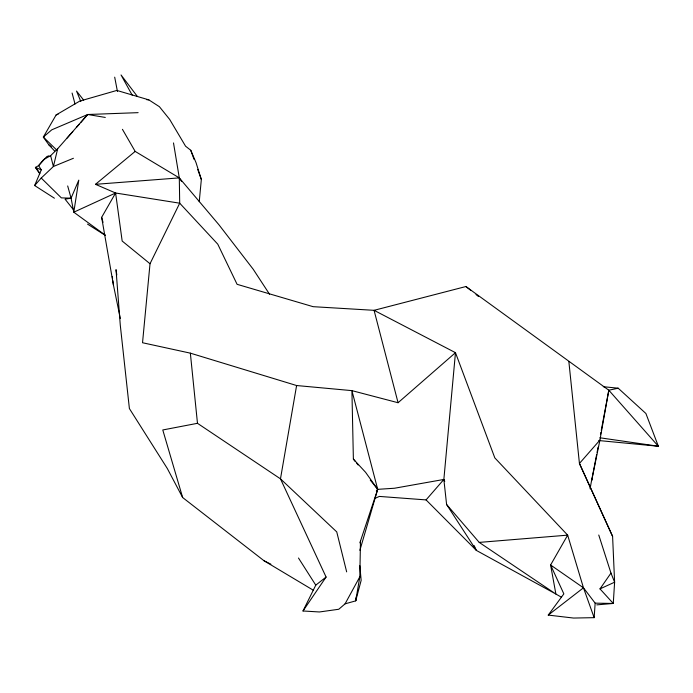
<?xml version="1.0" encoding="UTF-8"?>
<svg xmlns="http://www.w3.org/2000/svg" width="693" height="693" viewBox="0 0 693 693"><rect width="100%" height="100%" fill="white"/><g stroke="black" fill="none" stroke-linecap="round" stroke-linejoin="round"><path stroke-width="1.04" d="M313.505 590.341L264.102 560.81L182.649 497.539L162.777 429.963L197.479 423.31L280.474 478.846L326.082 577.052L315.774 585.143L303.006 610.983L319.421 611.971L338.773 609.26L345.079 603.837L355.708 600.866L359.823 576.793L360.473 541.077M561.347 597.158L555.89 594.048L550.597 565.003L563.851 593.875L548.241 615.089L573.544 618.052L594.152 617.662L595.157 603.153L583.463 587.803L550.597 565.003L567.662 535.143L494.828 457.9L455.474 352.676L374.073 310.325L313.115 306.678L237.084 284.312L217.767 244.17L179.704 203.196L115.601 193.009L95.478 184.329L135.17 151.403L179.296 177.884L218.971 224.809L253.205 269.248L269.516 294.204M446.595 504.478L479.218 542.402L555.89 594.048L476.351 550.407L446.595 504.478L443.858 479.452L455.474 352.676L398.068 402.728L351.914 390.635L296.604 385.533L190.35 353.153L142.533 342.74L150.017 263.738L179.704 203.196L179.296 177.884L173.501 142.931M199.237 201.706L201.342 179.47L196.024 162.621L190.748 150.26L185.559 146.188L169.672 119.413L159.407 106.705L148.83 99.861L116.84 90.436L79.782 101.083L56.116 114.951L43.33 137.075L48.787 144.75L54.678 151.065M356.271 596.881L355.708 600.866L361.157 580.362L359.823 565.696M296.604 385.533L280.474 478.846L336.746 531.903L346.656 571.872M596.664 454.495L591.64 480.604L599.921 440.081L608.818 390.228L465.921 286.53L374.073 310.325L398.068 402.728M590.072 488.799L591.77 479.357M600.476 434.606L600.874 432.493M601.273 430.379L608.818 390.228L618.191 388.201L645.911 413.513L658.35 446.249L598.769 440.54M597.071 452.399L598.076 447.184M138.124 112.656L87.716 114.501L57.692 148.709L53.396 166.502L41.225 178.032L34.65 185.542L54.409 198.198M359.875 550.311L377.702 489.336L351.914 390.635L353.378 459.095L355.405 461.607M359.884 542.853L377.702 489.336L365.583 472.305L353.378 459.095M34.65 185.542L41.277 169.872L38.617 165.618L43.659 159.581L50.624 155.665L57.692 148.709M150.017 263.738L122.167 241.034L115.601 193.009L73.796 212.197L71.076 198.181L78.785 180.145L73.796 212.197L105.189 235.118M345.079 603.837L359.823 576.793M120.339 318.433L113.401 284.892L101.646 217.342L115.601 193.009M303.006 610.983L326.082 577.052M596.803 604.868L613.27 603.456L599.991 588.885L610.975 573.094L598.761 535.022M376.472 491.077L377.702 489.336L394.464 488.244L443.858 479.452L444.75 481.392M376.325 490.999L377.702 489.336L370.27 480.093M374.411 498.622L379.348 496.422L426.065 499.904L443.858 479.452M67.108 138.08L72.8 131.575M76.351 127.512L79.193 124.255M80.613 122.635L87.716 114.501L105.293 117.438M599.921 440.081L579.435 463.461L612.595 536.373L614.613 582.207L613.27 603.456L595.157 603.153M548.241 615.089L583.463 587.803L567.662 535.143L479.218 542.402M599.991 588.885L614.613 582.207L610.975 573.094M87.716 114.501L51.776 129.816L43.33 137.075L56.765 150.078M73.415 158.273L53.396 166.502L50.624 155.665M48.917 155.821L46.899 156.531L38.617 165.618L35.421 167.394L39.778 173.804M56.116 114.951L58.108 114.258M67.68 185.949L71.076 198.181L65.047 199.151L72.99 209.147M95.478 184.329L179.296 177.884L181.575 181.436M71.076 198.181L61.365 197.877L41.225 178.032M146.743 99.705L148.83 99.861M603.274 386.703L618.191 388.201M599.887 437.777L658.35 446.249L608.818 390.228M41.277 169.872L35.421 167.394L39.778 173.077M264.102 560.81L270.859 564.171M87.526 224.116L105.171 235.274M465.921 286.53L470.971 290.532M476.022 294.534L478.542 296.535M48.787 144.75L51.299 146.743M426.065 499.904L476.351 550.407L474.125 545.547M356.756 463.288L358.108 464.968M83.68 100.138L76.525 91.06L80.821 101.516M137.292 96.353L121.032 74.948L132.19 95.14M550.597 565.003L551.801 566.77M298.484 558.021L315.774 585.143M122.427 129.314L135.17 151.403M182.649 497.539L167.308 468.494L129.392 408.558L120.279 325.104L116.026 269.655L116.805 274.991M612.595 536.373L579.435 463.461L568.866 361.668M190.748 150.26L194.031 159.321M197.687 169.395L201.342 179.47M583.463 587.803L594.152 617.662M101.646 217.342L103.04 222.358M72.089 93.035L75.026 104.019M114.692 77.157L117.446 91.493M112.275 276.455L112.561 278.569M112.838 280.674L113.401 284.892M190.35 353.153L197.479 423.31"/></g></svg>
